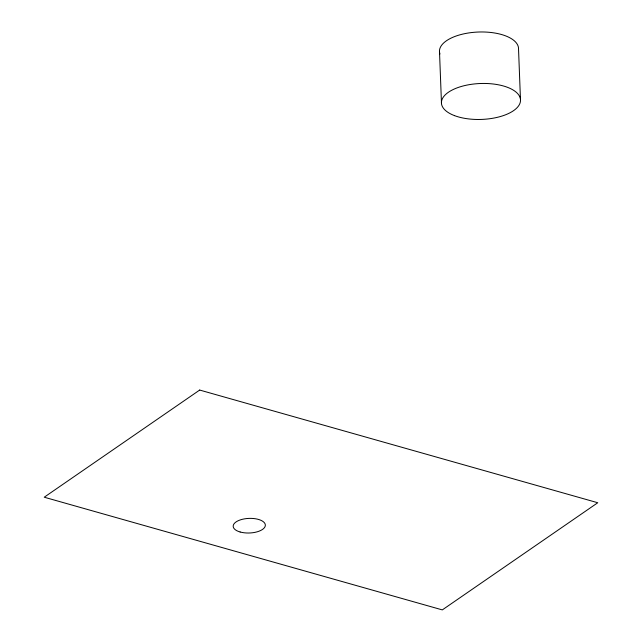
<?xml version="1.0" encoding="UTF-8"?>
<svg xmlns="http://www.w3.org/2000/svg" width="642" height="642" viewBox="0 0 642 642"><rect width="100%" height="100%" fill="white"/><g stroke="black" fill="none" stroke-linecap="round" stroke-linejoin="round"><path stroke-width="0.96" d="M520.461 99.293L518.487 47.813A39.563 17.96 -2.2 0 0 474.815 32.236A39.563 17.96 -2.2 0 0 439.955 54.008M439.521 52.154L441.495 103.635M199.686 390.055L44.234 497.213L442.314 609.9L597.766 502.742L199.686 390.055M454.568 115.648A39.563 17.96 -2.2 0 0 519.667 103.996A39.563 17.96 -2.2 0 0 468.708 84.752A39.563 17.96 -2.2 0 0 454.568 115.648M240.132 531.993A16.098 7.311 -2.2 0 0 265.298 525.79A16.098 7.311 -2.2 0 0 242.371 519.298A16.098 7.311 -2.2 0 0 240.132 531.993"/></g></svg>
